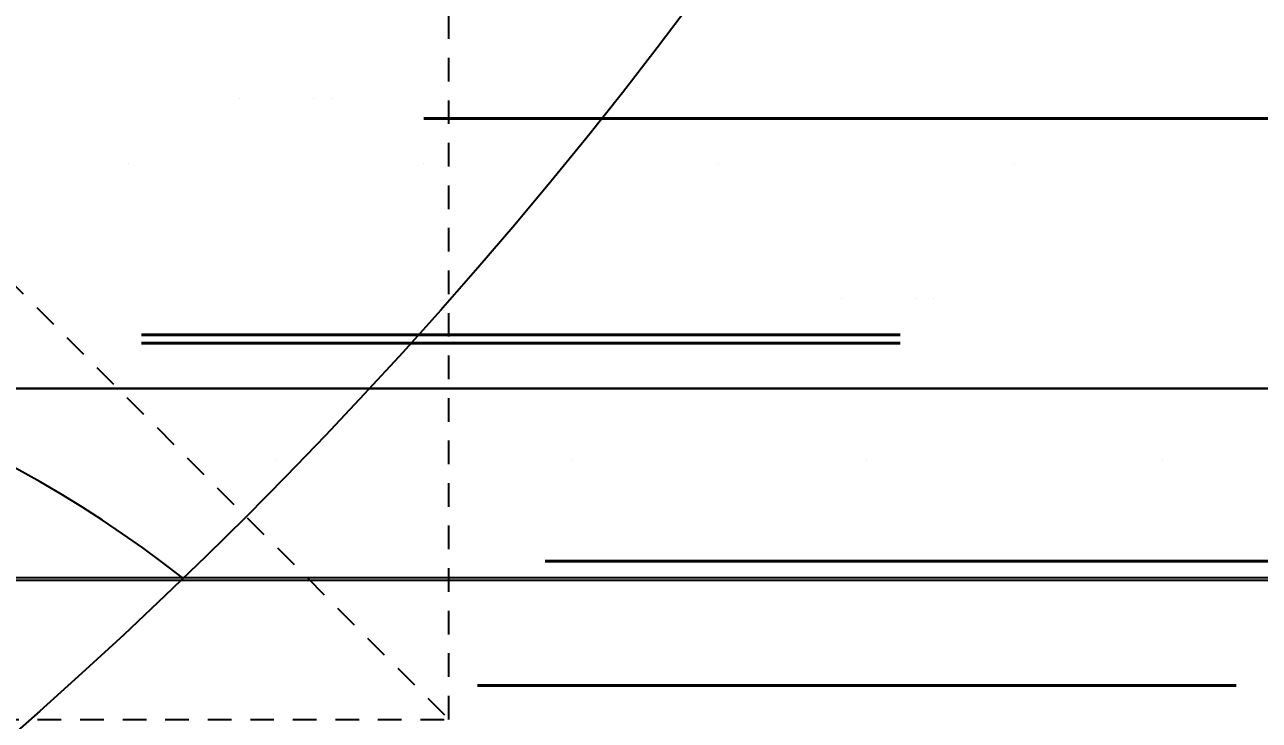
# Model space of a CAD drawing. Header units: inches. Extents: x -31 to 122, y -49 to 49.
# Drawn here: x 16.51 to 23.04, y -18.75 to -15.07 of the extents above; entities that cross this region are included whole.
import ezdxf
from ezdxf.enums import TextEntityAlignment as Align

# ---------------------------------------------------------------- set-up
doc = ezdxf.new("R2010")
doc.units = ezdxf.units.IN
doc.header["$MEASUREMENT"] = 0
doc.linetypes.add('HIDDEN2', pattern=[0.1875, 0.125, -0.0625])
for name, color, linetype in [('M-BLKA', 4, 'Continuous'), ('M-TRBX-AIRT', 4, 'Continuous'), ('M-TRBX-WTRT', 4, 'Continuous')]:
    doc.layers.add(name, color=color, linetype=linetype)
doc.styles.add('BRA-NRW1', font='romans.shx', dxfattribs={"width": 0.65, "height": 8})
doc.styles.add('BRA-NRW2', font='romans.shx', dxfattribs={"width": 0.6, "height": 7})

# ---------------------------------------------------------------- blocks, each defined once
blk = doc.blocks.new('HVIF18')
blk.add_line((11, -17), (47, -17))
blk = doc.blocks.new('HVRF25')
blk.add_circle((0, 0), 22)
blk = doc.blocks.new('HVRF37')
at = {"linetype": 'HIDDEN2'}
blk.add_line((-18.75, 18.75), (18.75, -18.75), dxfattribs=at)
blk.add_lwpolyline([(-18.75, 18.75), (-18.75, -18.75), (18.75, -18.75), (18.75, 18.75)], close=True, dxfattribs=at)
blk.add_circle((0, 0), 31)
blk = doc.blocks.new('HVRF31')
blk.add_circle((0, 0), 25)
blk = doc.blocks.new('hvtb22e')
at = {"color": 4}
for p, q in [((18.1282, -15.4647), (18.1282, -15.4647)), ((21.3102, -16.5254), (21.3102, -16.5254))]:
    blk.add_line(p, q, dxfattribs=at)
blk.add_line((50, -17), (0, -17))
blk = doc.blocks.new('hvtb22c')
at = {"color": 4}
for p, q in [((18.0357, -15.4647), (18.0357, -15.4647)), ((21.2177, -16.5254), (21.2177, -16.5254))]:
    blk.add_line(p, q, dxfattribs=at)
blk.add_line((58, -17), (8, -17))
blk = doc.blocks.new('hvtb22')
at = {"color": 4}
for p, q in [((17.6429, -15.4647), (17.6429, -15.4647)), ((20.8249, -16.5254), (20.8249, -16.5254))]:
    blk.add_line(p, q, dxfattribs=at)
blk.add_line((58, -17), (8, -17))
blk = doc.blocks.new('*X158')
at = {"color": 0}
for p, q in [((5080.46875, 2814.0625), (5080.46875, 2814.0625)), ((5082.03125, 2814.0625), (5082.03125, 2814.0625)), ((5083.59375, 2814.0625), (5083.59375, 2814.0625)), ((5085.15625, 2814.0625), (5085.15625, 2814.0625)), ((5081.25, 2812.5), (5081.25, 2812.5)), ((5082.8125, 2812.5), (5082.8125, 2812.5)), ((5084.375, 2812.5), (5084.375, 2812.5)), ((5085.9375, 2812.5), (5085.9375, 2812.5))]:
    blk.add_line(p, q, dxfattribs=at)
blk = doc.blocks.new('hvtbeav6n')
blk.add_line((17.339, -18), (25.5044, -18))
blk.add_arc((13.5948, -22.7412), 6.0413, 51.70119, 128.29881)
at = {"color": 8}
blk.add_blockref('*X158', (-5063.4155, -2829.8739), dxfattribs=at)
blk = doc.blocks.new('*X162')
at = {"color": 0}
for p, q in [((5080.46875, 2814.0625), (5080.46875, 2814.0625)), ((5082.03125, 2814.0625), (5082.03125, 2814.0625)), ((5083.59375, 2814.0625), (5083.59375, 2814.0625)), ((5085.15625, 2814.0625), (5085.15625, 2814.0625)), ((5081.25, 2812.5), (5081.25, 2812.5)), ((5082.8125, 2812.5), (5082.8125, 2812.5)), ((5084.375, 2812.5), (5084.375, 2812.5)), ((5085.9375, 2812.5), (5085.9375, 2812.5))]:
    blk.add_line(p, q, dxfattribs=at)
blk = doc.blocks.new('hvtbeav6')
blk.add_line((17.339, -18), (25.5044, -18))
blk.add_arc((13.5948, -22.7412), 6.0413, 51.70119, 128.29881)
at = {"color": 8}
blk.add_blockref('*X162', (-5063.4155, -2829.8739), dxfattribs=at)
blk = doc.blocks.new('*X193')
at = {"color": 0}
for p, q in [((5080.46875, 2814.0625), (5080.46875, 2814.0625)), ((5082.03125, 2814.0625), (5082.03125, 2814.0625)), ((5083.59375, 2814.0625), (5083.59375, 2814.0625)), ((5085.15625, 2814.0625), (5085.15625, 2814.0625)), ((5081.25, 2812.5), (5081.25, 2812.5)), ((5082.8125, 2812.5), (5082.8125, 2812.5)), ((5084.375, 2812.5), (5084.375, 2812.5)), ((5085.9375, 2812.5), (5085.9375, 2812.5))]:
    blk.add_line(p, q, dxfattribs=at)
blk = doc.blocks.new('hvtbsav6n')
blk.add_line((17.339, -18), (25.5044, -18))
blk.add_arc((13.5948, -22.7412), 6.0413, 51.70119, 128.29881)
at = {"color": 8}
blk.add_blockref('*X193', (-5063.4155, -2829.8739), dxfattribs=at)
blk = doc.blocks.new('*X197')
at = {"color": 0}
for p, q in [((5080.46875, 2814.0625), (5080.46875, 2814.0625)), ((5082.03125, 2814.0625), (5082.03125, 2814.0625)), ((5083.59375, 2814.0625), (5083.59375, 2814.0625)), ((5085.15625, 2814.0625), (5085.15625, 2814.0625)), ((5081.25, 2812.5), (5081.25, 2812.5)), ((5082.8125, 2812.5), (5082.8125, 2812.5)), ((5084.375, 2812.5), (5084.375, 2812.5)), ((5085.9375, 2812.5), (5085.9375, 2812.5))]:
    blk.add_line(p, q, dxfattribs=at)
blk = doc.blocks.new('hvtbsav6')
blk.add_line((17.339, -18), (25.5044, -18))
blk.add_arc((13.5948, -22.7412), 6.0413, 51.70119, 128.29881)
at = {"color": 8}
blk.add_blockref('*X197', (-5063.4155, -2829.8739), dxfattribs=at)
blk = doc.blocks.new('TB-SV3')
at = {"layer": 'M-BLKA', "style": 'BRA-NRW1', "width": 0.65}
for tag, p in [('BOXTYPE', (25.0489, 0)), ('HEAT', (58.0489, 0)), ('SOUND', (88.0489, 0)), ('ATC', (20.6233, -27))]:
    blk.add_attdef(tag, text='', height=8, dxfattribs=at).set_placement(p, align=Align.MIDDLE_CENTER)
at = {"layer": 'M-TRBX-AIRT', "style": 'BRA-NRW1', "width": 0.65}
blk.add_attdef('AIR', text='', height=8, dxfattribs=at).set_placement((20.6233, -15), align=Align.MIDDLE_CENTER)
at = {"layer": 'M-TRBX-WTRT', "style": 'BRA-NRW1', "width": 0.65}
blk.add_attdef('WATER', text='', height=8, dxfattribs=at).set_placement((20.6233, -15), align=Align.MIDDLE_CENTER)
blk = doc.blocks.new('TB-SV2')
at = {"layer": 'M-BLKA', "style": 'BRA-NRW1', "width": 0.65}
for tag, p in [('BOXTYPE', (25.0489, 0)), ('HEAT', (58.0489, 0)), ('SOUND', (88.0489, 0)), ('ATC', (20.6233, -27))]:
    blk.add_attdef(tag, text='', height=8, dxfattribs=at).set_placement(p, align=Align.MIDDLE_CENTER)
at = {"layer": 'M-TRBX-AIRT', "style": 'BRA-NRW1', "width": 0.65}
blk.add_attdef('AIR', text='', height=8, dxfattribs=at).set_placement((20.6233, -15), align=Align.MIDDLE_CENTER)
at = {"layer": 'M-TRBX-WTRT', "style": 'BRA-NRW1', "width": 0.65}
blk.add_attdef('WATER', text='', height=8, dxfattribs=at).set_placement((20.6233, -15), align=Align.MIDDLE_CENTER)
blk = doc.blocks.new('TB-SV1')
at = {"layer": 'M-BLKA', "style": 'BRA-NRW1', "width": 0.65}
for tag, p in [('BOXTYPE', (25.0489, 0)), ('HEAT', (58.0489, 0)), ('SOUND', (88.0489, 0)), ('ATC', (23.0628, -27))]:
    blk.add_attdef(tag, text='', height=8, dxfattribs=at).set_placement(p, align=Align.MIDDLE_CENTER)
at = {"layer": 'M-TRBX-AIRT', "style": 'BRA-NRW1', "width": 0.65}
blk.add_attdef('AIR', text='', height=8, dxfattribs=at).set_placement((23.0628, -15), align=Align.MIDDLE_CENTER)
at = {"layer": 'M-TRBX-WTRT', "style": 'BRA-NRW1', "width": 0.65}
blk.add_attdef('WATER', text='', height=8, dxfattribs=at).set_placement((23.0628, -15), align=Align.MIDDLE_CENTER)
blk = doc.blocks.new('TB-HV2')
at = {"layer": 'M-BLKA', "style": 'BRA-NRW1', "width": 0.65}
for tag, p in [('BOXTYPE', (25.0489, 0)), ('ATC', (20.625, -27))]:
    blk.add_attdef(tag, text='', height=8, dxfattribs=at).set_placement(p, align=Align.MIDDLE_CENTER)
at = {"layer": 'M-TRBX-AIRT', "style": 'BRA-NRW1', "width": 0.65}
blk.add_attdef('AIR', text='', height=8, dxfattribs=at).set_placement((20.625, -15), align=Align.MIDDLE_CENTER)
at = {"layer": 'M-TRBX-WTRT', "style": 'BRA-NRW1', "width": 0.65}
blk.add_attdef('WATER', text='', height=8, dxfattribs=at).set_placement((20.625, -15), align=Align.MIDDLE_CENTER)
blk = doc.blocks.new('TB-HV1')
at = {"layer": 'M-BLKA', "style": 'BRA-NRW1', "width": 0.65}
for tag, p in [('BOXTYPE', (25.0489, 0)), ('ATC', (20.625, -27))]:
    blk.add_attdef(tag, text='', height=8, dxfattribs=at).set_placement(p, align=Align.MIDDLE_CENTER)
at = {"layer": 'M-TRBX-AIRT', "style": 'BRA-NRW1', "width": 0.65}
blk.add_attdef('AIR', text='', height=8, dxfattribs=at).set_placement((20.625, -15), align=Align.MIDDLE_CENTER)
at = {"layer": 'M-TRBX-WTRT', "style": 'BRA-NRW1', "width": 0.65}
blk.add_attdef('WATER', text='', height=8, dxfattribs=at).set_placement((20.625, -15), align=Align.MIDDLE_CENTER)
blk = doc.blocks.new('TB-EV6')
blk.add_line((0, -18), (105.5044, -18))
at = {"layer": 'M-BLKA', "style": 'BRA-NRW1', "width": 0.65}
for tag, p in [('BOXTYPE', (22.7522, 0)), ('SOUND', (87.5044, 0)), ('ATC', (18.519, -36.5646))]:
    blk.add_attdef(tag, text='', height=8, dxfattribs=at).set_placement(p, align=Align.MIDDLE_CENTER)
at = {"layer": 'M-TRBX-AIRT', "style": 'BRA-NRW1', "width": 0.65}
blk.add_attdef('AIR', text='', height=8, dxfattribs=at).set_placement((18.519, -24.1882), align=Align.MIDDLE_CENTER)
at = {"layer": 'M-TRBX-WTRT', "style": 'BRA-NRW1', "width": 0.65}
blk.add_attdef('WATER', text='', height=8, dxfattribs=at).set_placement((18.519, -24.1882), align=Align.MIDDLE_CENTER)
blk = doc.blocks.new('TB-EV5')
blk.add_line((9.0237, -18.0125), (109.9156, -18.0125))
at = {"layer": 'M-BLKA', "style": 'BRA-NRW1', "width": 0.65}
for tag, p in [('BOXTYPE', (27.1233, -0.0125)), ('SOUND', (91.9156, -0.0125)), ('ATC', (22.8501, -36.5771))]:
    blk.add_attdef(tag, text='', height=8, dxfattribs=at).set_placement(p, align=Align.MIDDLE_CENTER)
at = {"layer": 'M-TRBX-AIRT', "style": 'BRA-NRW1', "width": 0.65}
blk.add_attdef('AIR', text='', height=8, dxfattribs=at).set_placement((22.8501, -24.2007), align=Align.MIDDLE_CENTER)
at = {"layer": 'M-TRBX-WTRT', "style": 'BRA-NRW1', "width": 0.65}
blk.add_attdef('WATER', text='', height=8, dxfattribs=at).set_placement((22.8501, -24.2007), align=Align.MIDDLE_CENTER)
blk = doc.blocks.new('TB-EV4')
at = {"layer": 'M-BLKA', "style": 'BRA-NRW1', "width": 0.65}
for tag, p in [('BOXTYPE', (25.2061, 0)), ('SOUND', (88.0811, 0)), ('ATC', (20.9072, -30))]:
    blk.add_attdef(tag, text='', height=8, dxfattribs=at).set_placement(p, align=Align.MIDDLE_CENTER)
at = {"layer": 'M-TRBX-AIRT', "style": 'BRA-NRW1', "width": 0.65}
blk.add_attdef('AIR', text='', height=8, dxfattribs=at).set_placement((20.9072, -18), align=Align.MIDDLE_CENTER)
at = {"layer": 'M-TRBX-WTRT', "style": 'BRA-NRW1', "width": 0.65}
blk.add_attdef('WATER', text='', height=8, dxfattribs=at).set_placement((20.9072, -18), align=Align.MIDDLE_CENTER)
blk = doc.blocks.new('TB-EV3')
at = {"layer": 'M-BLKA', "style": 'BRA-NRW1', "width": 0.65}
for tag, p in [('BOXTYPE', (25.0489, 0)), ('SOUND', (88.0489, 0)), ('ATC', (20.625, -27))]:
    blk.add_attdef(tag, text='', height=8, dxfattribs=at).set_placement(p, align=Align.MIDDLE_CENTER)
at = {"layer": 'M-TRBX-AIRT', "style": 'BRA-NRW1', "width": 0.65}
blk.add_attdef('AIR', text='', height=8, dxfattribs=at).set_placement((20.625, -15), align=Align.MIDDLE_CENTER)
at = {"layer": 'M-TRBX-WTRT', "style": 'BRA-NRW1', "width": 0.65}
blk.add_attdef('WATER', text='', height=8, dxfattribs=at).set_placement((20.625, -15), align=Align.MIDDLE_CENTER)
blk = doc.blocks.new('TB-EV2')
at = {"layer": 'M-BLKA', "style": 'BRA-NRW1', "width": 0.65}
for tag, p in [('BOXTYPE', (25.0489, 0)), ('SOUND', (88.0489, 0)), ('ATC', (20.625, -27))]:
    blk.add_attdef(tag, text='', height=8, dxfattribs=at).set_placement(p, align=Align.MIDDLE_CENTER)
at = {"layer": 'M-TRBX-AIRT', "style": 'BRA-NRW1', "width": 0.65}
blk.add_attdef('AIR', text='', height=8, dxfattribs=at).set_placement((20.6233, -15), align=Align.MIDDLE_CENTER)
at = {"layer": 'M-TRBX-WTRT', "style": 'BRA-NRW1', "width": 0.65}
blk.add_attdef('WATER', text='', height=8, dxfattribs=at).set_placement((20.6233, -15), align=Align.MIDDLE_CENTER)
blk = doc.blocks.new('TB-VCV22')
blk.add_line((63, -17), (8, -17))
at = {"layer": 'M-BLKA', "style": 'BRA-NRW1', "width": 0.65}
for tag, p in [('BOXTYPE', (35.5, 0)), ('ATC', (27.1305, -35.5203))]:
    blk.add_attdef(tag, text='', height=8, dxfattribs=at).set_placement(p, align=Align.MIDDLE_CENTER)
at = {"layer": 'M-TRBX-AIRT', "style": 'BRA-NRW1', "width": 0.65}
blk.add_attdef('AIR', text='', height=8, dxfattribs=at).set_placement((27.1305, -23.155), align=Align.MIDDLE_CENTER)
at = {"layer": 'M-TRBX-WTRT', "style": 'BRA-NRW1', "width": 0.65}
blk.add_attdef('WATER', text='', height=8, dxfattribs=at).set_placement((27.1305, -23.155), align=Align.MIDDLE_CENTER)
blk = doc.blocks.new('TB-SV6')
blk.add_line((0, -18), (105.5044, -18))
at = {"layer": 'M-BLKA', "style": 'BRA-NRW1', "width": 0.65}
for tag, p in [('BOXTYPE', (22.7522, 0)), ('HEAT', (57.5044, 0)), ('SOUND', (87.5044, 0)), ('ATC', (18.519, -36.5646))]:
    blk.add_attdef(tag, text='', height=8, dxfattribs=at).set_placement(p, align=Align.MIDDLE_CENTER)
at = {"layer": 'M-TRBX-AIRT', "style": 'BRA-NRW1', "width": 0.65}
blk.add_attdef('AIR', text='', height=8, dxfattribs=at).set_placement((18.519, -24.1882), align=Align.MIDDLE_CENTER)
at = {"layer": 'M-TRBX-WTRT', "style": 'BRA-NRW1', "width": 0.65}
blk.add_attdef('WATER', text='', height=8, dxfattribs=at).set_placement((18.519, -24.1882), align=Align.MIDDLE_CENTER)
blk = doc.blocks.new('TB-SV5')
blk.add_line((4.2581, -18.0125), (109.8426, -18.0125))
at = {"layer": 'M-BLKA', "style": 'BRA-NRW1', "width": 0.65}
for tag, p in [('BOXTYPE', (27.0503, -0.0125)), ('HEAT', (61.8426, -0.0125)), ('SOUND', (91.8426, -0.0125)), ('ATC', (22.7771, -36.5771))]:
    blk.add_attdef(tag, text='', height=8, dxfattribs=at).set_placement(p, align=Align.MIDDLE_CENTER)
at = {"layer": 'M-TRBX-AIRT', "style": 'BRA-NRW1', "width": 0.65}
blk.add_attdef('AIR', text='', height=8, dxfattribs=at).set_placement((22.7771, -24.2007), align=Align.MIDDLE_CENTER)
at = {"layer": 'M-TRBX-WTRT', "style": 'BRA-NRW1', "width": 0.65}
blk.add_attdef('WATER', text='', height=8, dxfattribs=at).set_placement((22.7771, -24.2007), align=Align.MIDDLE_CENTER)
blk = doc.blocks.new('TB-SV4')
at = {"layer": 'M-BLKA', "style": 'BRA-NRW1', "width": 0.65}
for tag, p in [('BOXTYPE', (25.0489, 0)), ('HEAT', (58.0489, 0)), ('SOUND', (88.0489, 0)), ('ATC', (21.264, -29.3414))]:
    blk.add_attdef(tag, text='', height=8, dxfattribs=at).set_placement(p, align=Align.MIDDLE_CENTER)
at = {"layer": 'M-TRBX-AIRT', "style": 'BRA-NRW1', "width": 0.65}
blk.add_attdef('AIR', text='', height=8, dxfattribs=at).set_placement((21.264, -17.3414), align=Align.MIDDLE_CENTER)
at = {"layer": 'M-TRBX-WTRT', "style": 'BRA-NRW1', "width": 0.65}
blk.add_attdef('WATER', text='', height=8, dxfattribs=at).set_placement((21.264, -17.3414), align=Align.MIDDLE_CENTER)
blk = doc.blocks.new('TB-VVE22')
blk.add_line((50, -17), (0, -17))
at = {"layer": 'M-BLKA', "style": 'BRA-NRW1', "width": 0.65}
for tag, p in [('BOXTYPE', (25, 0)), ('ATC', (19.1305, -35.5646))]:
    blk.add_attdef(tag, text='', height=8, dxfattribs=at).set_placement(p, align=Align.MIDDLE_CENTER)
at = {"layer": 'M-TRBX-AIRT', "style": 'BRA-NRW1', "width": 0.65}
blk.add_attdef('AIR', text='', height=8, dxfattribs=at).set_placement((19.1305, -23.1882), align=Align.MIDDLE_CENTER)
at = {"layer": 'M-TRBX-WTRT', "style": 'BRA-NRW1', "width": 0.65}
blk.add_attdef('WATER', text='', height=8, dxfattribs=at).set_placement((19.1305, -23.1882), align=Align.MIDDLE_CENTER)
blk = doc.blocks.new('TB-VVE14')
at = {"layer": 'M-BLKA', "style": 'BRA-NRW1', "width": 0.65}
for tag, p in [('BOXTYPE', (25, 0)), ('ATC', (19.1305, -28.5203))]:
    blk.add_attdef(tag, text='', height=8, dxfattribs=at).set_placement(p, align=Align.MIDDLE_CENTER)
at = {"layer": 'M-TRBX-AIRT', "style": 'BRA-NRW1', "width": 0.65}
blk.add_attdef('AIR', text='', height=8, dxfattribs=at).set_placement((19.1305, -16.144), align=Align.MIDDLE_CENTER)
at = {"layer": 'M-TRBX-WTRT', "style": 'BRA-NRW1', "width": 0.65}
blk.add_attdef('WATER', text='', height=8, dxfattribs=at).set_placement((19.1305, -16.144), align=Align.MIDDLE_CENTER)
blk = doc.blocks.new('TB-VCVns22')
blk.add_line((32, -17), (8, -17))
at = {"layer": 'M-BLKA'}
for tag, height, style, width, p in [('BOXTYPE', 7, 'BRA-NRW2', 0.6, (17.8454, 0)), ('ATC', 8, 'BRA-NRW1', 0.65, (27.1305, -35.5203))]:
    blk.add_attdef(tag, text='', height=height, dxfattribs=dict(at, style=style, width=width)).set_placement(p, align=Align.MIDDLE_CENTER)
at = {"layer": 'M-TRBX-AIRT', "style": 'BRA-NRW1', "width": 0.65}
blk.add_attdef('AIR', text='', height=8, dxfattribs=at).set_placement((27.1305, -23.155), align=Align.MIDDLE_CENTER)
at = {"layer": 'M-TRBX-WTRT', "style": 'BRA-NRW1', "width": 0.65}
blk.add_attdef('WATER', text='', height=8, dxfattribs=at).set_placement((27.1305, -23.155), align=Align.MIDDLE_CENTER)
blk = doc.blocks.new('TB-VVR22')
blk.add_line((50, -17), (0, -17))
at = {"layer": 'M-BLKA', "style": 'BRA-NRW1', "width": 0.65}
for tag, p in [('BOXTYPE', (25, 0)), ('ATC', (19.1305, -35.5646))]:
    blk.add_attdef(tag, text='', height=8, dxfattribs=at).set_placement(p, align=Align.MIDDLE_CENTER)
at = {"layer": 'M-TRBX-AIRT', "style": 'BRA-NRW1', "width": 0.65}
blk.add_attdef('AIR', text='', height=8, dxfattribs=at).set_placement((19.1305, -23.1882), align=Align.MIDDLE_CENTER)
at = {"layer": 'M-TRBX-WTRT', "style": 'BRA-NRW1', "width": 0.65}
blk.add_attdef('WATER', text='', height=8, dxfattribs=at).set_placement((19.1305, -23.1882), align=Align.MIDDLE_CENTER)
blk = doc.blocks.new('TB-VVR14')
at = {"layer": 'M-BLKA', "style": 'BRA-NRW1', "width": 0.65}
for tag, p in [('BOXTYPE', (25, 0)), ('ATC', (19.1305, -28.5646))]:
    blk.add_attdef(tag, text='', height=8, dxfattribs=at).set_placement(p, align=Align.MIDDLE_CENTER)
at = {"layer": 'M-TRBX-AIRT', "style": 'BRA-NRW1', "width": 0.65}
blk.add_attdef('AIR', text='', height=8, dxfattribs=at).set_placement((19.1305, -16.1882), align=Align.MIDDLE_CENTER)
at = {"layer": 'M-TRBX-WTRT', "style": 'BRA-NRW1', "width": 0.65}
blk.add_attdef('WATER', text='', height=8, dxfattribs=at).set_placement((19.1305, -16.1882), align=Align.MIDDLE_CENTER)

msp = doc.modelspace()

# ---------------------------------------------------------------- block references
for name in ['HVRF37', 'HVRF31', 'HVRF25', 'TB-EV6', 'TB-SV6', 'TB-SV5', 'TB-EV5', 'hvtbeav6n', 'hvtbeav6', 'hvtbsav6n', 'hvtbsav6', 'TB-VVE22', 'TB-VVR22', 'HVIF18', 'hvtb22e', 'hvtb22c', 'hvtb22', 'TB-VCV22', 'TB-VCVns22']:
    msp.add_blockref(name, (0, 0))
ref = msp.add_blockref('TB-SV4', (0, 0))
ref.add_attrib('AIR', '-', dxfattribs={"layer": 'M-TRBX-AIRT', "height": 8, "style": 'BRA-NRW1', "width": 0.65}).set_placement((21.264, -17.3414), align=Align.MIDDLE_CENTER)
ref.add_attrib('WATER', '-', dxfattribs={"layer": 'M-TRBX-WTRT', "height": 8, "style": 'BRA-NRW1', "width": 0.65}).set_placement((21.264, -17.3414), align=Align.MIDDLE_CENTER)
ref = msp.add_blockref('TB-EV4', (0, 0))
ref.add_attrib('AIR', '-', dxfattribs={"layer": 'M-TRBX-AIRT', "height": 8, "style": 'BRA-NRW1', "width": 0.65}).set_placement((20.9072, -18), align=Align.MIDDLE_CENTER)
ref.add_attrib('WATER', '-', dxfattribs={"layer": 'M-TRBX-WTRT', "height": 8, "style": 'BRA-NRW1', "width": 0.65}).set_placement((20.9072, -18), align=Align.MIDDLE_CENTER)
ref = msp.add_blockref('TB-VVE14', (0, 0))
ref.add_attrib('AIR', '-', dxfattribs={"layer": 'M-TRBX-AIRT', "height": 8, "style": 'BRA-NRW1', "width": 0.65}).set_placement((19.1305, -16.144), align=Align.MIDDLE_CENTER)
ref.add_attrib('WATER', '-', dxfattribs={"layer": 'M-TRBX-WTRT', "height": 8, "style": 'BRA-NRW1', "width": 0.65}).set_placement((19.1305, -16.144), align=Align.MIDDLE_CENTER)
ref = msp.add_blockref('TB-VVR14', (0, 0))
ref.add_attrib('AIR', '-', dxfattribs={"layer": 'M-TRBX-AIRT', "height": 8, "style": 'BRA-NRW1', "width": 0.65}).set_placement((19.1305, -16.1882), align=Align.MIDDLE_CENTER)
ref.add_attrib('WATER', '-', dxfattribs={"layer": 'M-TRBX-WTRT', "height": 8, "style": 'BRA-NRW1', "width": 0.65}).set_placement((19.1305, -16.1882), align=Align.MIDDLE_CENTER)
ref = msp.add_blockref('TB-SV3', (0, 0))
ref.add_attrib('AIR', '-', dxfattribs={"layer": 'M-TRBX-AIRT', "height": 8, "style": 'BRA-NRW1', "width": 0.65}).set_placement((20.6233, -15), align=Align.MIDDLE_CENTER)
ref.add_attrib('WATER', '-', dxfattribs={"layer": 'M-TRBX-WTRT', "height": 8, "style": 'BRA-NRW1', "width": 0.65}).set_placement((20.6233, -15), align=Align.MIDDLE_CENTER)
ref = msp.add_blockref('TB-SV2', (0, 0))
ref.add_attrib('AIR', '-', dxfattribs={"layer": 'M-TRBX-AIRT', "height": 8, "style": 'BRA-NRW1', "width": 0.65}).set_placement((20.6233, -15), align=Align.MIDDLE_CENTER)
ref.add_attrib('WATER', '-', dxfattribs={"layer": 'M-TRBX-WTRT', "height": 8, "style": 'BRA-NRW1', "width": 0.65}).set_placement((20.6233, -15), align=Align.MIDDLE_CENTER)
ref = msp.add_blockref('TB-HV2', (0, 0))
ref.add_attrib('AIR', '-', dxfattribs={"layer": 'M-TRBX-AIRT', "height": 8, "style": 'BRA-NRW1', "width": 0.65}).set_placement((20.625, -15), align=Align.MIDDLE_CENTER)
ref.add_attrib('WATER', '-', dxfattribs={"layer": 'M-TRBX-WTRT', "height": 8, "style": 'BRA-NRW1', "width": 0.65}).set_placement((20.625, -15), align=Align.MIDDLE_CENTER)
ref = msp.add_blockref('TB-HV1', (0, 0))
ref.add_attrib('AIR', '-', dxfattribs={"layer": 'M-TRBX-AIRT', "height": 8, "style": 'BRA-NRW1', "width": 0.65}).set_placement((20.625, -15), align=Align.MIDDLE_CENTER)
ref.add_attrib('WATER', '-', dxfattribs={"layer": 'M-TRBX-WTRT', "height": 8, "style": 'BRA-NRW1', "width": 0.65}).set_placement((20.625, -15), align=Align.MIDDLE_CENTER)
ref = msp.add_blockref('TB-EV3', (0, 0))
ref.add_attrib('AIR', '-', dxfattribs={"layer": 'M-TRBX-AIRT', "height": 8, "style": 'BRA-NRW1', "width": 0.65}).set_placement((20.625, -15), align=Align.MIDDLE_CENTER)
ref.add_attrib('WATER', '-', dxfattribs={"layer": 'M-TRBX-WTRT', "height": 8, "style": 'BRA-NRW1', "width": 0.65}).set_placement((20.625, -15), align=Align.MIDDLE_CENTER)
ref = msp.add_blockref('TB-EV2', (0, 0))
ref.add_attrib('AIR', '-', dxfattribs={"layer": 'M-TRBX-AIRT', "height": 8, "style": 'BRA-NRW1', "width": 0.65}).set_placement((20.6233, -15), align=Align.MIDDLE_CENTER)
ref.add_attrib('WATER', '-', dxfattribs={"layer": 'M-TRBX-WTRT', "height": 8, "style": 'BRA-NRW1', "width": 0.65}).set_placement((20.6233, -15), align=Align.MIDDLE_CENTER)
ref = msp.add_blockref('TB-SV1', (0, 0))
ref.add_attrib('AIR', '-', dxfattribs={"layer": 'M-TRBX-AIRT', "height": 8, "style": 'BRA-NRW1', "width": 0.65}).set_placement((23.0628, -15), align=Align.MIDDLE_CENTER)
ref.add_attrib('WATER', '-', dxfattribs={"layer": 'M-TRBX-WTRT', "height": 8, "style": 'BRA-NRW1', "width": 0.65}).set_placement((23.0628, -15), align=Align.MIDDLE_CENTER)

doc.saveas('drawing.dxf')
